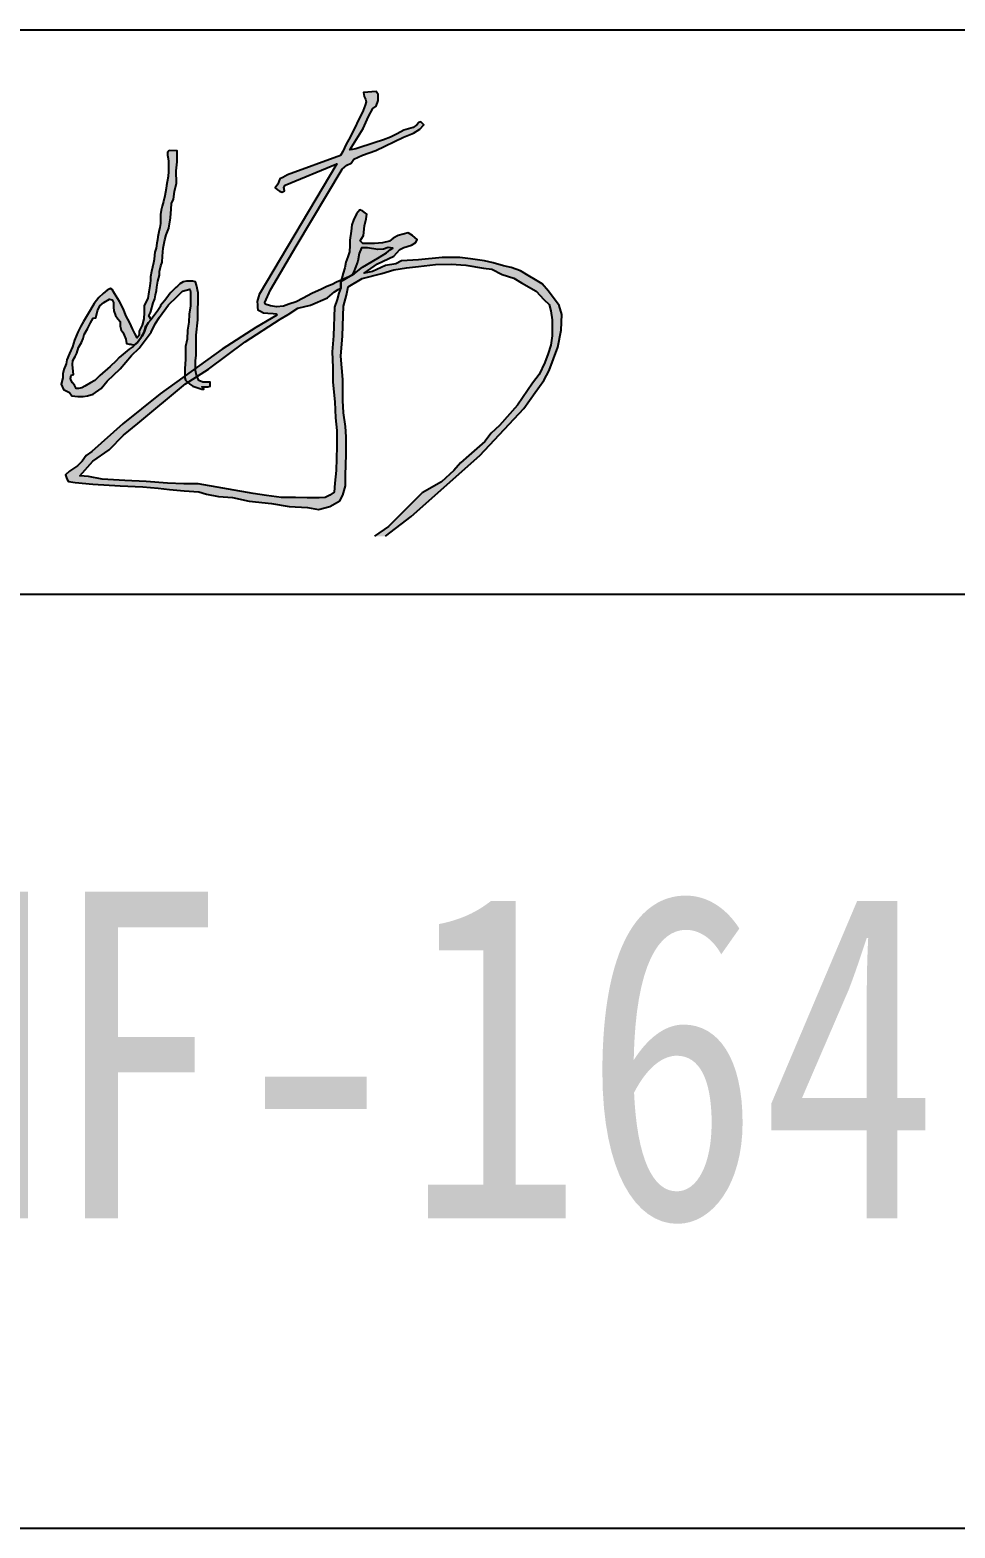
# Model space of a CAD drawing. Extents: x -266287 to 275962, y -324567 to 363765.
# Drawn here: x -76086 to -74106, y -52567 to -49359 of the extents above; entities that cross this region are included whole.
import ezdxf

# ---------------------------------------------------------------- set-up
doc = ezdxf.new("R2010")
doc.units = 0
doc.header["$LTSCALE"] = 1000
doc.linetypes.add('LENGSHUI', pattern=[22, 20, -1, 0, -1])
doc.layers.get('0').update_dxf_attribs({"linetype": 'CONTINUOUS'})
doc.layers.add('00签名', color=7, linetype='LENGSHUI')
doc.layers.add('PUB_TITLE', color=4, linetype='CONTINUOUS')
doc.styles.add('-黑体', font='simhei.ttf', dxfattribs={"width": 0.8})

msp = doc.modelspace()

# ---------------------------------------------------------------- hatches: boundary and pattern name
at = {"layer": '00签名', "linetype": 'Continuous'}
for points in [[(-75325.44689, -50442.79699), (-75270.24624, -50400.39464), (-75123.53584, -50270.12012), (-75028.78197, -50169.68468), (-75004.80276, -50135.23708), (-74986.06949, -50109.7767), (-74974.82953, -50088.06133), (-74956.09627, -50037.88849), (-74949.35103, -50001.94506), (-74947.85489, -49968.24674), (-74953.09769, -49948.77648), (-74975.91078, -49917.83728), (-74989.84758, -49902.5839), (-75003.78123, -49893.96248), (-75019.71079, -49884.67746), (-75036.30042, -49874.73019), (-75056.20609, -49867.43598), (-75072.79886, -49864.11932), (-75094.6973, -49857.48735), (-75113.27655, -49852.8462), (-75143.13976, -49848.8673), (-75166.36776, -49846.21424), (-75204.19261, -49846.21424), (-75254.6247, -49850.85675), (-75291.12314, -49852.8462), (-75303.07032, -49859.47681), (-75324.96875, -49863.45707), (-75352.8392, -49876.0574), (-75370.75839, -49879.3727), (-75342.22159, -49859.47681), (-75307.04956, -49842.89758), (-75294.44233, -49828.9714), (-75285.81434, -49824.32889), (-75269.22471, -49819.68638), (-75259.93351, -49813.71802), (-75257.28068, -49807.74966), (-75267.23508, -49799.12824), (-75276.52628, -49793.15988), (-75297.76151, -49799.12824), (-75309.04233, -49804.43436), (-75316.34076, -49811.06632), (-75331.60397, -49814.38162), (-75348.85681, -49816.37108), (-75373.41122, -49816.37108), (-75379.64412, -49810.31705), (-75372.10995, -49798.60742), (-75370.43778, -49778.53611), (-75366.25423, -49763.48126), (-75365.415, -49753.4456), (-75373.78525, -49746.75517), (-75380.4802, -49744.24625), (-75387.17514, -49752.6093), (-75393.87008, -49765.99018), (-75397.21755, -49776.02719), (-75398.89286, -49789.40807), (-75401.40111, -49808.64444), (-75401.40111, -49820.3527), (-75402.24033, -49833.73494), (-75405.5878, -49844.6069), (-75409.77136, -49856.31517), (-75412.28275, -49868.02479), (-75415.63022, -49879.73306), (-75420.64985, -49898.13313), (-75420.64985, -49910.6777), (-75424.83655, -49922.38732), (-75429.0201, -49935.7682), (-75434.04288, -49952.49565), (-75436.65485, -50013.71452), (-75439.65972, -50048.25867), (-75438.15729, -50081.3029), (-75438.15729, -50112.84315), (-75433.64999, -50154.89908), (-75432.14441, -50189.44323), (-75429.13954, -50216.47967), (-75429.13954, -50251.02381), (-75430.64198, -50302.09144), (-75433.64999, -50329.12652), (-75435.21528, -50348.72325), (-75444.1073, -50354.64945), (-75454.48289, -50359.83318), (-75467.08384, -50360.5743), (-75493.02438, -50360.5743), (-75518.22314, -50359.83318), (-75547.86948, -50359.83318), (-75579.73804, -50355.38921), (-75608.64259, -50351.68635), (-75726.46729, -50331.0099), (-75757.31118, -50331.0099), (-75791.89543, -50329.14148), (-75837.69449, -50325.40598), (-75883.49356, -50323.53756), (-75932.09633, -50320.73491), (-75961.07317, -50315.13099), (-75979.76558, -50313.26257), (-75951.7254, -50282.43896), (-75917.14429, -50258.15212), (-75886.29726, -50226.3943), (-75855.45338, -50201.17461), (-75753.33507, -50116.29036), (-75704.50914, -50084.92145), (-75625.43338, -50026.85335), (-75551.02208, -49978.20489), (-75533.49264, -49967.82519), (-75512.71946, -49954.84955), (-75485.4525, -49948.36172), (-75449.09865, -49932.14285), (-75434.16547, -49919.81586), (-75426.3767, -49914.62533), (-75420.59642, -49911.90836), (-75420.59642, -49897.54431), (-75391.27383, -49880.30692), (-75374.60248, -49867.09194), (-75341.82869, -49847.55777), (-75322.85654, -49836.06707), (-75314.8069, -49829.1713), (-75309.63325, -49825.72409), (-75319.40849, -49824.57502), (-75329.75579, -49828.02223), (-75341.25349, -49828.59745), (-75363.67683, -49825.15024), (-75376.32493, -49825.15024), (-75381.50173, -49837.79), (-75384.37458, -49853.87833), (-75388.40097, -49865.36902), (-75393.57463, -49878.00878), (-75397.59788, -49884.32934), (-75430.36852, -49898.69338), (-75439.56857, -49903.86487), (-75450.49107, -49908.46115), (-75461.99191, -49914.20649), (-75482.68966, -49923.39905), (-75501.6618, -49933.16682), (-75516.6107, -49940.63644), (-75532.13479, -49945.80658), (-75543.63249, -49950.40421), (-75558.58139, -49951.55328), (-75571.22949, -49949.25514), (-75582.72719, -49945.80658), (-75583.30239, -49942.35937), (-75571.22949, -49915.35556), (-75516.80872, -49821.69351), (-75418.29562, -49657.12505), (-75407.79116, -49648.2915), (-75398.80171, -49643.79993), (-75393.02457, -49635.45728), (-75374.40132, -49627.11463), (-75346.15054, -49616.8478), (-75286.43354, -49588.61334), (-75265.24232, -49579.6302), (-75251.75814, -49571.28755), (-75243.40989, -49562.30441), (-75249.19017, -49555.8873), (-75253.6849, -49557.16964), (-75258.17962, -49561.66257), (-75265.88352, -49567.43783), (-75285.78919, -49573.21309), (-75299.91772, -49580.91253), (-75314.68431, -49588.61334), (-75329.45405, -49593.74675), (-75349.35972, -49600.16386), (-75360.27593, -49604.01358), (-75375.68687, -49609.14836), (-75388.52984, -49612.99808), (-75396.23374, -49614.92362), (-75401.36968, -49615.56411), (-75373.1189, -49570.00386), (-75361.55834, -49544.33678), (-75352.56889, -49527.01099), (-75345.50619, -49521.87758), (-75341.01147, -49509.68521), (-75341.01147, -49496.85099), (-75345.08501, -49490.86903), (-75372.2231, -49492.76193), (-75370.96269, -49501.59141), (-75367.80695, -49507.26876), (-75366.5434, -49512.94476), (-75368.43559, -49519.88269), (-75370.96269, -49525.55868), (-75372.85488, -49531.23603), (-75400.62475, -49588.63238), (-75409.46018, -49603.1392), (-75416.40344, -49618.90661), (-75421.45136, -49627.73744), (-75535.05794, -49668.73405), (-75545.15693, -49675.04101), (-75551.46841, -49677.56353), (-75555.88455, -49688.91687), (-75561.14621, -49696.57824), (-75556.27116, -49701.00726), (-75552.28249, -49704.1077), (-75546.07788, -49706.32289), (-75541.64601, -49703.22244), (-75542.97557, -49696.13493), (-75539.87327, -49690.82066), (-75429.07039, -49645.64252), (-75595.42872, -49925.13829), (-75600.07746, -49940.52222), (-75599.08736, -49947.44791), (-75599.08736, -49952.89001), (-75598.59074, -49957.83577), (-75593.14678, -49961.29929), (-75586.2161, -49964.26647), (-75577.30837, -49965.25644), (-75565.92068, -49966.24505), (-75559.48662, -49966.74003), (-75558.00305, -49969.70857), (-75602.85602, -49996.09501), (-75675.07654, -50042.12713), (-75807.51067, -50138.27362), (-75887.33136, -50202.08843), (-75953.75903, -50261.15466), (-75966.02366, -50270.06845), (-75974.94396, -50282.32473), (-75984.97695, -50292.35223), (-76001.70173, -50303.4948), (-76010.62204, -50311.29487), (-76007.27771, -50320.20729), (-76003.93024, -50325.77858), (-75989.4371, -50328.00737), (-75951.53052, -50331.34987), (-75893.55169, -50334.69236), (-75844.4963, -50336.92115), (-75812.16256, -50340.26365), (-75787.6333, -50342.49244), (-75756.41537, -50345.83494), (-75725.19745, -50348.06236), (-75708.47267, -50352.51993), (-75682.83073, -50358.09122), (-75652.72549, -50360.31865), (-75617.04741, -50368.11872), (-75569.10471, -50372.57493), (-75531.19813, -50379.26129), (-75492.17573, -50381.48872), (-75468.76229, -50385.94629), (-75444.23303, -50379.26129), (-75423.04809, -50367.005), (-75416.35943, -50354.74872), (-75410.78346, -50334.69236), (-75410.78346, -50312.40858), (-75409.67078, -50267.83966), (-75409.67078, -50229.95709), (-75410.78346, -50207.67331), (-75415.24361, -50178.70317), (-75416.35943, -50151.96318), (-75416.35943, -50124.10811), (-75416.35943, -50107.39425), (-75420.81958, -50057.2554), (-75417.47526, -50013.80155), (-75415.24361, -49950.29135), (-75408.55495, -49926.89249), (-75405.21062, -49909.06492), (-75375.10538, -49891.23871), (-75332.73866, -49880.09614), (-75307.09671, -49872.29607), (-75280.3358, -49867.83986), (-75254.69385, -49865.61107), (-75217.89996, -49861.15486), (-75184.45353, -49860.03978), (-75153.23561, -49862.26857), (-75115.32589, -49868.95357), (-75097.48843, -49871.18236), (-75075.18767, -49882.32493), (-75050.6584, -49890.12364), (-75033.93676, -49900.1525), (-75002.71884, -49917.97871), (-74985.99406, -49935.80627), (-74974.84525, -49946.94885), (-74971.50092, -49960.31884), (-74968.15345, -49979.26013), (-74968.15345, -50000.43019), (-74968.15345, -50013.80155), (-74971.50092, -50033.85655), (-74977.07375, -50051.68412), (-74983.76241, -50070.6254), (-74996.02704, -50096.25168), (-75010.52332, -50115.19432), (-75042.74077, -50162.01923), (-75080.7825, -50206.04014), (-75098.80541, -50222.04823), (-75112.82079, -50240.05666), (-75146.85813, -50270.07116), (-75164.8779, -50286.07926), (-75178.89642, -50302.08736), (-75204.92497, -50326.0995), (-75246.97424, -50350.11029), (-75319.05646, -50422.14536), (-75348.81411, -50442.79699)], [(-75788.47252, -49616.96203), (-75791.82314, -49620.98173), (-75791.82314, -49627.01128), (-75790.48415, -49634.38164), (-75789.81151, -49640.4112), (-75789.81151, -49648.4506), (-75789.81151, -49654.48016), (-75789.81151, -49661.85052), (-75790.48415, -49672.57018), (-75792.49577, -49683.95888), (-75793.83476, -49691.99828), (-75794.50426, -49698.0292), (-75796.51588, -49706.0686), (-75797.85801, -49714.108), (-75800.53913, -49726.16711), (-75803.22025, -49736.21637), (-75805.23188, -49744.92617), (-75806.57401, -49754.30639), (-75806.57401, -49764.35564), (-75806.57401, -49773.06545), (-75808.58564, -49781.77526), (-75810.59412, -49791.15411), (-75812.60575, -49801.87377), (-75813.27838, -49807.90332), (-75814.61737, -49815.27368), (-75815.9595, -49825.99334), (-75819.31012, -49834.70179), (-75819.98276, -49841.40175), (-75820.65225, -49850.11155), (-75821.99124, -49857.48192), (-75825.90448, -49876.29401), (-75828.31214, -49887.12246), (-75828.31214, -49895.54398), (-75829.51598, -49906.37379), (-75831.92364, -49919.6078), (-75834.33445, -49934.04664), (-75841.55744, -49948.48411), (-75841.55744, -49964.12641), (-75842.76128, -49977.36042), (-75846.37277, -49990.59579), (-75852.39194, -50003.83117), (-75852.39194, -50012.25269), (-75857.20727, -50018.26864), (-75862.02574, -50008.64366), (-75866.84107, -49999.01732), (-75872.86023, -49985.7833), (-75881.28706, -49970.141), (-75886.10239, -49956.90699), (-75894.53236, -49940.06259), (-75905.36685, -49923.21819), (-75910.18218, -49914.79531), (-75913.79368, -49912.38974), (-75921.01981, -49915.99877), (-75929.44664, -49923.21819), (-75939.0773, -49931.63971), (-75948.7111, -49944.87508), (-75957.13793, -49958.11045), (-75963.15709, -49968.9389), (-75971.58392, -49983.37638), (-75977.60622, -49993.00272), (-75983.62539, -50006.23673), (-75990.84838, -50023.08113), (-75995.66371, -50037.51997), (-76001.68287, -50051.95745), (-76007.70518, -50065.19282), (-76008.90901, -50073.61434), (-76013.72434, -50085.64625), (-76016.132, -50095.27259), (-76016.132, -50103.69411), (-76019.7435, -50116.92949), (-76014.92817, -50128.9614), (-76001.68287, -50134.97735), (-75996.86754, -50142.19677), (-75983.62539, -50143.39887), (-75972.78775, -50143.39887), (-75963.15709, -50142.19677), (-75951.11877, -50138.58638), (-75934.26197, -50126.55447), (-75921.01981, -50110.91353), (-75893.32852, -50084.44415), (-75869.24873, -50055.56784), (-75852.39194, -50039.92554), (-75827.10831, -50006.23673), (-75818.68149, -49988.18887), (-75809.05083, -49973.75139), (-75789.78636, -49947.28065), (-75771.72573, -49930.43625), (-75759.68741, -49918.40434), (-75744.03445, -49913.59184), (-75742.83061, -49919.6078), (-75742.83061, -49934.04664), (-75742.83061, -49949.68757), (-75745.23828, -49967.73544), (-75746.44211, -49984.57984), (-75748.85292, -50001.42424), (-75750.05675, -50020.67557), (-75753.66825, -50036.31651), (-75753.66825, -50048.34842), (-75753.66825, -50063.98936), (-75754.87208, -50084.44415), (-75754.87208, -50097.67816), (-75754.87208, -50103.69411), (-75753.66825, -50108.50661), (-75744.03445, -50116.92949), (-75738.01528, -50121.74198), (-75727.18079, -50125.35101), (-75718.75082, -50127.75793), (-75716.34316, -50127.75793), (-75713.93549, -50127.75793), (-75718.75082, -50122.94544), (-75713.93549, -50122.94544), (-75705.50867, -50122.94544), (-75700.69334, -50121.74198), (-75700.69334, -50113.32046), (-75709.12016, -50113.32046), (-75716.34316, -50113.32046), (-75724.77313, -50109.71007), (-75729.58846, -50097.67816), (-75731.99612, -50088.05318), (-75731.99612, -50078.42819), (-75731.99612, -50066.39628), (-75730.79229, -50055.56784), (-75730.79229, -50035.11304), (-75730.79229, -50021.87767), (-75730.79229, -50012.25269), (-75727.18079, -49979.76735), (-75727.18079, -49965.32851), (-75725.97696, -49932.84317), (-75725.97696, -49922.01473), (-75729.58846, -49905.17032), (-75731.99612, -49897.95091), (-75738.01528, -49896.74744), (-75742.83061, -49896.74744), (-75751.26058, -49896.74744), (-75758.48358, -49897.95091), (-75765.70657, -49902.7634), (-75770.5219, -49907.57589), (-75774.1334, -49909.98282), (-75784.97103, -49920.81126), (-75788.58253, -49925.62375), (-75790.9902, -49929.23414), (-75798.21319, -49938.85913), (-75806.64316, -49948.48411), (-75806.64316, -49950.89104), (-75812.66232, -49959.31256), (-75818.68149, -49967.73544), (-75823.49681, -49973.75139), (-75827.10831, -49978.56389), (-75833.12747, -49985.7833), (-75837.94595, -49993.00272), (-75841.55744, -50006.23673), (-75846.37277, -50014.65961), (-75857.20727, -50029.09709), (-75865.63724, -50036.31651), (-75874.06406, -50042.33246), (-75882.49089, -50049.55188), (-75895.73619, -50060.38033), (-75901.75535, -50067.59974), (-75914.99751, -50079.63029), (-75936.66964, -50098.88162), (-75947.50727, -50109.71007), (-75957.13793, -50114.52256), (-75969.17625, -50121.74198), (-75975.19856, -50125.35101), (-75982.42155, -50126.55447), (-75987.23688, -50126.55447), (-75990.84838, -50119.33641), (-75995.66371, -50114.52256), (-75998.07138, -50109.71007), (-75999.27521, -50104.89758), (-75998.07138, -50097.67816), (-75993.25605, -50096.47606), (-75994.45988, -50083.24068), (-75995.66371, -50074.8178), (-75994.45988, -50066.39628), (-75989.64455, -50057.9734), (-75986.03305, -50050.75398), (-75982.42155, -50038.72343), (-75976.40239, -50027.89363), (-75972.78775, -50019.47211), (-75970.38009, -50011.04923), (-75963.15709, -49999.01732), (-75957.13793, -49985.7833), (-75951.11877, -49976.15696), (-75945.09646, -49974.95486), (-75941.48496, -49960.51602), (-75936.66964, -49949.68757), (-75928.24281, -49942.46816), (-75916.20134, -49935.2501), (-75910.18218, -49936.4522), (-75907.77451, -49942.46816), (-75907.77451, -49952.0945), (-75906.57068, -49960.51602), (-75902.95918, -49970.141), (-75898.14385, -49977.36042), (-75893.32852, -49983.37638), (-75893.32852, -49993.00272), (-75890.92086, -50001.42424), (-75887.30622, -50006.23673), (-75884.89855, -50012.25269), (-75881.28706, -50020.67557), (-75880.08323, -50030.30055), (-75874.06406, -50031.50402), (-75870.45257, -50031.50402), (-75862.95926, -50033.43228), (-75857.20727, -50029.09709), (-75847.38802, -50015.58839), (-75841.55744, -50006.23673), (-75840.19331, -50001.20531), (-75838.54629, -49992.9864), (-75833.12747, -49985.7833), (-75827.10831, -49978.56389), (-75831.55589, -49971.20712), (-75828.6799, -49963.60559), (-75827.85639, -49961.7562), (-75822.51615, -49943.08553), (-75818.76635, -49934.77007), (-75817.87369, -49925.85629), (-75815.22086, -49916.57942), (-75814.55765, -49909.28929), (-75812.56803, -49896.69985), (-75809.25513, -49884.10904), (-75809.01625, -49876.26138), (-75806.09625, -49863.91398), (-75803.31141, -49856.37908), (-75802.5099, -49843.42112), (-75801.29664, -49825.79616), (-75797.9806, -49807.90468), (-75794.66456, -49797.30197), (-75789.31803, -49783.33228), (-75785.22877, -49761.42382), (-75784.39269, -49742.20376), (-75783.55661, -49730.50366), (-75779.3762, -49721.3111), (-75776.86795, -49704.59861), (-75772.68754, -49687.04845), (-75773.52363, -49660.30709), (-75771.01538, -49641.08568), (-75771.01538, -49625.20813), (-75771.01538, -49617.68683)]]:
    msp.add_hatch(color=256, dxfattribs=at).paths.add_polyline_path(points)

# ---------------------------------------------------------------- linework, layer by layer
msp.add_lwpolyline([(-75325.44689, -50442.79699), (-75270.24624, -50400.39464), (-75123.53584, -50270.12012), (-75028.78197, -50169.68468), (-75004.80276, -50135.23708), (-74986.06949, -50109.7767), (-74974.82953, -50088.06133), (-74956.09627, -50037.88849), (-74949.35103, -50001.94506), (-74947.85489, -49968.24674), (-74953.09769, -49948.77648), (-74975.91078, -49917.83728), (-74989.84758, -49902.5839), (-75003.78123, -49893.96248), (-75019.71079, -49884.67746), (-75036.30042, -49874.73019), (-75056.20609, -49867.43598), (-75072.79886, -49864.11932), (-75094.6973, -49857.48735), (-75113.27655, -49852.8462), (-75143.13976, -49848.8673), (-75166.36776, -49846.21424), (-75204.19261, -49846.21424), (-75254.6247, -49850.85675), (-75291.12314, -49852.8462), (-75303.07032, -49859.47681), (-75324.96875, -49863.45707), (-75352.8392, -49876.0574), (-75370.75839, -49879.3727), (-75342.22159, -49859.47681), (-75307.04956, -49842.89758), (-75294.44233, -49828.9714), (-75285.81434, -49824.32889), (-75269.22471, -49819.68638), (-75259.93351, -49813.71802), (-75257.28068, -49807.74966), (-75267.23508, -49799.12824), (-75276.52628, -49793.15988), (-75297.76151, -49799.12824), (-75309.04233, -49804.43436), (-75316.34076, -49811.06632), (-75331.60397, -49814.38162), (-75348.85681, -49816.37108), (-75373.41122, -49816.37108), (-75379.64412, -49810.31705), (-75372.10995, -49798.60742), (-75370.43778, -49778.53611), (-75366.25423, -49763.48126), (-75365.415, -49753.4456), (-75373.78525, -49746.75517), (-75380.4802, -49744.24625), (-75387.17514, -49752.6093), (-75393.87008, -49765.99018), (-75397.21755, -49776.02719), (-75398.89286, -49789.40807), (-75401.40111, -49808.64444), (-75401.40111, -49820.3527), (-75402.24033, -49833.73494), (-75405.5878, -49844.6069), (-75409.77136, -49856.31517), (-75412.28275, -49868.02479), (-75415.63022, -49879.73306), (-75420.64985, -49898.13313), (-75420.64985, -49910.6777), (-75424.83655, -49922.38732), (-75429.0201, -49935.7682), (-75434.04288, -49952.49565), (-75436.65485, -50013.71452), (-75439.65972, -50048.25867), (-75438.15729, -50081.3029), (-75438.15729, -50112.84315), (-75433.64999, -50154.89908), (-75432.14441, -50189.44323), (-75429.13954, -50216.47967), (-75429.13954, -50251.02381), (-75430.64198, -50302.09144), (-75433.64999, -50329.12652), (-75435.21528, -50348.72325), (-75444.1073, -50354.64945), (-75454.48289, -50359.83318), (-75467.08384, -50360.5743), (-75493.02438, -50360.5743), (-75518.22314, -50359.83318), (-75547.86948, -50359.83318), (-75579.73804, -50355.38921), (-75608.64259, -50351.68635), (-75726.46729, -50331.0099), (-75757.31118, -50331.0099), (-75791.89543, -50329.14148), (-75837.69449, -50325.40598), (-75883.49356, -50323.53756), (-75932.09633, -50320.73491), (-75961.07317, -50315.13099), (-75979.76558, -50313.26257), (-75951.7254, -50282.43896), (-75917.14429, -50258.15212), (-75886.29726, -50226.3943), (-75855.45338, -50201.17461), (-75753.33507, -50116.29036), (-75704.50914, -50084.92145), (-75625.43338, -50026.85335), (-75551.02208, -49978.20489), (-75533.49264, -49967.82519), (-75512.71946, -49954.84955), (-75485.4525, -49948.36172), (-75449.09865, -49932.14285), (-75434.16547, -49919.81586), (-75426.3767, -49914.62533), (-75420.59642, -49911.90836), (-75420.59642, -49897.54431), (-75391.27383, -49880.30692), (-75374.60248, -49867.09194), (-75341.82869, -49847.55777), (-75322.85654, -49836.06707), (-75314.8069, -49829.1713), (-75309.63325, -49825.72409), (-75319.40849, -49824.57502), (-75329.75579, -49828.02223), (-75341.25349, -49828.59745), (-75363.67683, -49825.15024), (-75376.32493, -49825.15024), (-75381.50173, -49837.79), (-75384.37458, -49853.87833), (-75388.40097, -49865.36902), (-75393.57463, -49878.00878), (-75397.59788, -49884.32934), (-75430.36852, -49898.69338), (-75439.56857, -49903.86487), (-75450.49107, -49908.46115), (-75461.99191, -49914.20649), (-75482.68966, -49923.39905), (-75501.6618, -49933.16682), (-75516.6107, -49940.63644), (-75532.13479, -49945.80658), (-75543.63249, -49950.40421), (-75558.58139, -49951.55328), (-75571.22949, -49949.25514), (-75582.72719, -49945.80658), (-75583.30239, -49942.35937), (-75571.22949, -49915.35556), (-75516.80872, -49821.69351), (-75418.29562, -49657.12505), (-75407.79116, -49648.2915), (-75398.80171, -49643.79993), (-75393.02457, -49635.45728), (-75374.40132, -49627.11463), (-75346.15054, -49616.8478), (-75286.43354, -49588.61334), (-75265.24232, -49579.6302), (-75251.75814, -49571.28755), (-75243.40989, -49562.30441), (-75249.19017, -49555.8873), (-75253.6849, -49557.16964), (-75258.17962, -49561.66257), (-75265.88352, -49567.43783), (-75285.78919, -49573.21309), (-75299.91772, -49580.91253), (-75314.68431, -49588.61334), (-75329.45405, -49593.74675), (-75349.35972, -49600.16386), (-75360.27593, -49604.01358), (-75375.68687, -49609.14836), (-75388.52984, -49612.99808), (-75396.23374, -49614.92362), (-75401.36968, -49615.56411), (-75373.1189, -49570.00386), (-75361.55834, -49544.33678), (-75352.56889, -49527.01099), (-75345.50619, -49521.87758), (-75341.01147, -49509.68521), (-75341.01147, -49496.85099), (-75345.08501, -49490.86903), (-75372.2231, -49492.76193), (-75370.96269, -49501.59141), (-75367.80695, -49507.26876), (-75366.5434, -49512.94476), (-75368.43559, -49519.88269), (-75370.96269, -49525.55868), (-75372.85488, -49531.23603), (-75400.62475, -49588.63238), (-75409.46018, -49603.1392), (-75416.40344, -49618.90661), (-75421.45136, -49627.73744), (-75535.05794, -49668.73405), (-75545.15693, -49675.04101), (-75551.46841, -49677.56353), (-75555.88455, -49688.91687), (-75561.14621, -49696.57824), (-75556.27116, -49701.00726), (-75552.28249, -49704.1077), (-75546.07788, -49706.32289), (-75541.64601, -49703.22244), (-75542.97557, -49696.13493), (-75539.87327, -49690.82066), (-75429.07039, -49645.64252), (-75595.42872, -49925.13829), (-75600.07746, -49940.52222), (-75599.08736, -49947.44791), (-75599.08736, -49952.89001), (-75598.59074, -49957.83577), (-75593.14678, -49961.29929), (-75586.2161, -49964.26647), (-75577.30837, -49965.25644), (-75565.92068, -49966.24505), (-75559.48662, -49966.74003), (-75558.00305, -49969.70857), (-75602.85602, -49996.09501), (-75675.07654, -50042.12713), (-75807.51067, -50138.27362), (-75887.33136, -50202.08843), (-75953.75903, -50261.15466), (-75966.02366, -50270.06845), (-75974.94396, -50282.32473), (-75984.97695, -50292.35223), (-76001.70173, -50303.4948), (-76010.62204, -50311.29487), (-76007.27771, -50320.20729), (-76003.93024, -50325.77858), (-75989.4371, -50328.00737), (-75951.53052, -50331.34987), (-75893.55169, -50334.69236), (-75844.4963, -50336.92115), (-75812.16256, -50340.26365), (-75787.6333, -50342.49244), (-75756.41537, -50345.83494), (-75725.19745, -50348.06236), (-75708.47267, -50352.51993), (-75682.83073, -50358.09122), (-75652.72549, -50360.31865), (-75617.04741, -50368.11872), (-75569.10471, -50372.57493), (-75531.19813, -50379.26129), (-75492.17573, -50381.48872), (-75468.76229, -50385.94629), (-75444.23303, -50379.26129), (-75423.04809, -50367.005), (-75416.35943, -50354.74872), (-75410.78346, -50334.69236), (-75410.78346, -50312.40858), (-75409.67078, -50267.83966), (-75409.67078, -50229.95709), (-75410.78346, -50207.67331), (-75415.24361, -50178.70317), (-75416.35943, -50151.96318), (-75416.35943, -50124.10811), (-75416.35943, -50107.39425), (-75420.81958, -50057.2554), (-75417.47526, -50013.80155), (-75415.24361, -49950.29135), (-75408.55495, -49926.89249), (-75405.21062, -49909.06492), (-75375.10538, -49891.23871), (-75332.73866, -49880.09614), (-75307.09671, -49872.29607), (-75280.3358, -49867.83986), (-75254.69385, -49865.61107), (-75217.89996, -49861.15486), (-75184.45353, -49860.03978), (-75153.23561, -49862.26857), (-75115.32589, -49868.95357), (-75097.48843, -49871.18236), (-75075.18767, -49882.32493), (-75050.6584, -49890.12364), (-75033.93676, -49900.1525), (-75002.71884, -49917.97871), (-74985.99406, -49935.80627), (-74974.84525, -49946.94885), (-74971.50092, -49960.31884), (-74968.15345, -49979.26013), (-74968.15345, -50000.43019), (-74968.15345, -50013.80155), (-74971.50092, -50033.85655), (-74977.07375, -50051.68412), (-74983.76241, -50070.6254), (-74996.02704, -50096.25168), (-75010.52332, -50115.19432), (-75042.74077, -50162.01923), (-75080.7825, -50206.04014), (-75098.80541, -50222.04823), (-75112.82079, -50240.05666), (-75146.85813, -50270.07116), (-75164.8779, -50286.07926), (-75178.89642, -50302.08736), (-75204.92497, -50326.0995), (-75246.97424, -50350.11029), (-75319.05646, -50422.14536), (-75348.81411, -50442.79699)], dxfattribs=at)
msp.add_lwpolyline([(-75788.47252, -49616.96203), (-75791.82314, -49620.98173), (-75791.82314, -49627.01128), (-75790.48415, -49634.38164), (-75789.81151, -49640.4112), (-75789.81151, -49648.4506), (-75789.81151, -49654.48016), (-75789.81151, -49661.85052), (-75790.48415, -49672.57018), (-75792.49577, -49683.95888), (-75793.83476, -49691.99828), (-75794.50426, -49698.0292), (-75796.51588, -49706.0686), (-75797.85801, -49714.108), (-75800.53913, -49726.16711), (-75803.22025, -49736.21637), (-75805.23188, -49744.92617), (-75806.57401, -49754.30639), (-75806.57401, -49764.35564), (-75806.57401, -49773.06545), (-75808.58564, -49781.77526), (-75810.59412, -49791.15411), (-75812.60575, -49801.87377), (-75813.27838, -49807.90332), (-75814.61737, -49815.27368), (-75815.9595, -49825.99334), (-75819.31012, -49834.70179), (-75819.98276, -49841.40175), (-75820.65225, -49850.11155), (-75821.99124, -49857.48192), (-75825.90448, -49876.29401), (-75828.31214, -49887.12246), (-75828.31214, -49895.54398), (-75829.51598, -49906.37379), (-75831.92364, -49919.6078), (-75834.33445, -49934.04664), (-75841.55744, -49948.48411), (-75841.55744, -49964.12641), (-75842.76128, -49977.36042), (-75846.37277, -49990.59579), (-75852.39194, -50003.83117), (-75852.39194, -50012.25269), (-75857.20727, -50018.26864), (-75862.02574, -50008.64366), (-75866.84107, -49999.01732), (-75872.86023, -49985.7833), (-75881.28706, -49970.141), (-75886.10239, -49956.90699), (-75894.53236, -49940.06259), (-75905.36685, -49923.21819), (-75910.18218, -49914.79531), (-75913.79368, -49912.38974), (-75921.01981, -49915.99877), (-75929.44664, -49923.21819), (-75939.0773, -49931.63971), (-75948.7111, -49944.87508), (-75957.13793, -49958.11045), (-75963.15709, -49968.9389), (-75971.58392, -49983.37638), (-75977.60622, -49993.00272), (-75983.62539, -50006.23673), (-75990.84838, -50023.08113), (-75995.66371, -50037.51997), (-76001.68287, -50051.95745), (-76007.70518, -50065.19282), (-76008.90901, -50073.61434), (-76013.72434, -50085.64625), (-76016.132, -50095.27259), (-76016.132, -50103.69411), (-76019.7435, -50116.92949), (-76014.92817, -50128.9614), (-76001.68287, -50134.97735), (-75996.86754, -50142.19677), (-75983.62539, -50143.39887), (-75972.78775, -50143.39887), (-75963.15709, -50142.19677), (-75951.11877, -50138.58638), (-75934.26197, -50126.55447), (-75921.01981, -50110.91353), (-75893.32852, -50084.44415), (-75869.24873, -50055.56784), (-75852.39194, -50039.92554), (-75827.10831, -50006.23673), (-75818.68149, -49988.18887), (-75809.05083, -49973.75139), (-75789.78636, -49947.28065), (-75771.72573, -49930.43625), (-75759.68741, -49918.40434), (-75744.03445, -49913.59184), (-75742.83061, -49919.6078), (-75742.83061, -49934.04664), (-75742.83061, -49949.68757), (-75745.23828, -49967.73544), (-75746.44211, -49984.57984), (-75748.85292, -50001.42424), (-75750.05675, -50020.67557), (-75753.66825, -50036.31651), (-75753.66825, -50048.34842), (-75753.66825, -50063.98936), (-75754.87208, -50084.44415), (-75754.87208, -50097.67816), (-75754.87208, -50103.69411), (-75753.66825, -50108.50661), (-75744.03445, -50116.92949), (-75738.01528, -50121.74198), (-75727.18079, -50125.35101), (-75718.75082, -50127.75793), (-75716.34316, -50127.75793), (-75713.93549, -50127.75793), (-75718.75082, -50122.94544), (-75713.93549, -50122.94544), (-75705.50867, -50122.94544), (-75700.69334, -50121.74198), (-75700.69334, -50121.74198), (-75700.69334, -50113.32046), (-75709.12016, -50113.32046), (-75716.34316, -50113.32046), (-75724.77313, -50109.71007), (-75729.58846, -50097.67816), (-75731.99612, -50088.05318), (-75731.99612, -50078.42819), (-75731.99612, -50066.39628), (-75730.79229, -50055.56784), (-75730.79229, -50035.11304), (-75730.79229, -50021.87767), (-75730.79229, -50012.25269), (-75727.18079, -49979.76735), (-75727.18079, -49965.32851), (-75725.97696, -49932.84317), (-75725.97696, -49922.01473), (-75729.58846, -49905.17032), (-75731.99612, -49897.95091), (-75738.01528, -49896.74744), (-75742.83061, -49896.74744), (-75751.26058, -49896.74744), (-75758.48358, -49897.95091), (-75765.70657, -49902.7634), (-75770.5219, -49907.57589), (-75774.1334, -49909.98282), (-75784.97103, -49920.81126), (-75788.58253, -49925.62375), (-75790.9902, -49929.23414), (-75798.21319, -49938.85913), (-75806.64316, -49948.48411), (-75806.64316, -49950.89104), (-75812.66232, -49959.31256), (-75818.68149, -49967.73544), (-75823.49681, -49973.75139), (-75827.10831, -49978.56389), (-75833.12747, -49985.7833), (-75837.94595, -49993.00272), (-75841.55744, -50006.23673), (-75846.37277, -50014.65961), (-75857.20727, -50029.09709), (-75865.63724, -50036.31651), (-75874.06406, -50042.33246), (-75882.49089, -50049.55188), (-75895.73619, -50060.38033), (-75901.75535, -50067.59974), (-75914.99751, -50079.63029), (-75936.66964, -50098.88162), (-75947.50727, -50109.71007), (-75957.13793, -50114.52256), (-75969.17625, -50121.74198), (-75975.19856, -50125.35101), (-75982.42155, -50126.55447), (-75987.23688, -50126.55447), (-75990.84838, -50119.33641), (-75995.66371, -50114.52256), (-75998.07138, -50109.71007), (-75999.27521, -50104.89758), (-75998.07138, -50097.67816), (-75993.25605, -50096.47606), (-75994.45988, -50083.24068), (-75995.66371, -50074.8178), (-75994.45988, -50066.39628), (-75989.64455, -50057.9734), (-75986.03305, -50050.75398), (-75982.42155, -50038.72343), (-75976.40239, -50027.89363), (-75972.78775, -50019.47211), (-75970.38009, -50011.04923), (-75963.15709, -49999.01732), (-75957.13793, -49985.7833), (-75951.11877, -49976.15696), (-75945.09646, -49974.95486), (-75941.48496, -49960.51602), (-75936.66964, -49949.68757), (-75928.24281, -49942.46816), (-75916.20134, -49935.2501), (-75910.18218, -49936.4522), (-75907.77451, -49942.46816), (-75907.77451, -49952.0945), (-75906.57068, -49960.51602), (-75902.95918, -49970.141), (-75898.14385, -49977.36042), (-75893.32852, -49983.37638), (-75893.32852, -49993.00272), (-75890.92086, -50001.42424), (-75887.30622, -50006.23673), (-75884.89855, -50012.25269), (-75881.28706, -50020.67557), (-75880.08323, -50030.30055), (-75874.06406, -50031.50402), (-75870.45257, -50031.50402), (-75862.95926, -50033.43228), (-75857.20727, -50029.09709), (-75847.38802, -50015.58839), (-75841.55744, -50006.23673), (-75840.19331, -50001.20531), (-75838.54629, -49992.9864), (-75833.12747, -49985.7833), (-75827.10831, -49978.56389), (-75831.55589, -49971.20712), (-75828.6799, -49963.60559), (-75827.85639, -49961.7562), (-75822.51615, -49943.08553), (-75818.76635, -49934.77007), (-75817.87369, -49925.85629), (-75815.22086, -49916.57942), (-75814.55765, -49909.28929), (-75812.56803, -49896.69985), (-75809.25513, -49884.10904), (-75809.01625, -49876.26138), (-75806.09625, -49863.91398), (-75803.31141, -49856.37908), (-75802.5099, -49843.42112), (-75801.29664, -49825.79616), (-75797.9806, -49807.90468), (-75794.66456, -49797.30197), (-75789.31803, -49783.33228), (-75785.22877, -49761.42382), (-75784.39269, -49742.20376), (-75783.55661, -49730.50366), (-75779.3762, -49721.3111), (-75776.86795, -49704.59861), (-75772.68754, -49687.04845), (-75773.52363, -49660.30709), (-75771.01538, -49641.08568), (-75771.01538, -49625.20813), (-75771.01538, -49617.68683)], close=True, dxfattribs=at)
at = {"layer": 'PUB_TITLE'}
for p, q in [((-77974.04313, -49358.80748), (-73764.58828, -49358.80748)), ((-82183.49798, -50566.69496), (-73764.58828, -50566.69496)), ((-82183.49798, -52566.69496), (-73764.58828, -52566.69496))]:
    msp.add_line(p, q, dxfattribs=at)

# ---------------------------------------------------------------- texts
at = {"style": '-黑体', "width": 0.8}
msp.add_text('2020HF-164', height=700, dxfattribs=at).set_placement((-77950.32454, -51903.85902, -0.28634))

doc.saveas('drawing.dxf')
